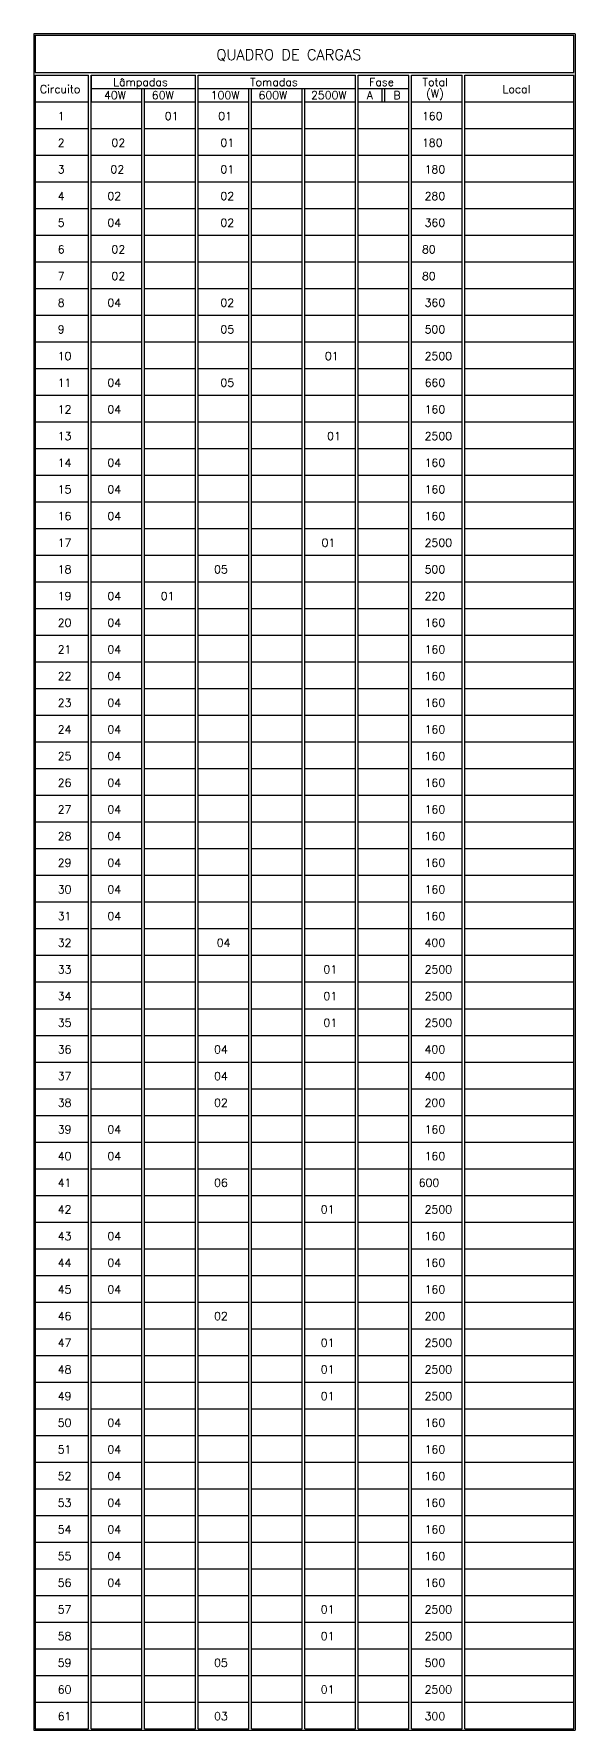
# Model space of a CAD drawing. Header units: millimetres. Extents: x 820 to 987, y 393 to 526.
# Drawn here: x 946.83 to 956.97, y 469.19 to 500.99 of the extents above; entities that cross this region are included whole.
import ezdxf

# ---------------------------------------------------------------- set-up
doc = ezdxf.new("R2010")
doc.units = ezdxf.units.MM
for name, color, linetype in [('can 03', 3, 'Continuous'), ('can01', 1, 'Continuous'), ('can02', 2, 'Continuous')]:
    doc.layers.add(name, color=color, linetype=linetype)
doc.styles.add('ROMANS', font='romans', dxfattribs={"height": 0.18})

msp = doc.modelspace()

# ---------------------------------------------------------------- linework, layer by layer
at = {"layer": 'can01'}
for p, q in [((946.831, 500.992), (946.831, 469.192)), ((956.972, 500.992), (946.831, 500.992)), ((946.856, 500.967), (956.947, 500.967)), ((946.856, 500.967), (946.856, 500.267)), ((956.947, 500.267), (956.947, 500.967)), ((956.972, 500.992), (956.972, 469.192)), ((946.856, 500.267), (952.136, 500.267)), ((946.856, 500.267), (956.947, 500.267)), ((946.856, 500.217), (946.856, 469.217)), ((946.856, 500.217), (947.856, 500.217)), ((947.856, 498.217), (947.856, 500.217)), ((947.906, 500.217), (947.906, 499.717)), ((947.906, 498.217), (947.906, 500.217)), ((947.906, 500.217), (949.856, 500.217)), ((949.856, 469.217), (949.856, 500.217)), ((949.906, 469.217), (949.906, 500.217)), ((949.906, 500.217), (952.136, 500.217)), ((951.906, 500.217), (952.856, 500.217)), ((952.856, 469.217), (952.856, 500.217)), ((952.906, 469.217), (952.906, 500.217)), ((952.906, 500.217), (953.856, 500.217)), ((953.856, 497.717), (953.856, 500.217)), ((953.906, 469.217), (953.906, 500.217)), ((953.906, 500.217), (954.856, 500.217)), ((954.856, 469.217), (954.856, 500.217)), ((954.906, 469.217), (954.906, 500.217)), ((954.906, 500.217), (956.947, 500.217)), ((956.947, 469.217), (956.947, 500.217)), ((947.906, 499.967), (949.856, 499.967)), ((948.856, 469.217), (948.856, 499.967)), ((948.906, 469.217), (948.906, 499.967)), ((949.906, 499.967), (952.856, 499.967)), ((950.856, 469.217), (950.856, 499.967)), ((950.906, 469.217), (950.906, 499.967)), ((951.856, 469.217), (951.856, 499.967)), ((951.906, 469.217), (951.906, 499.967)), ((952.906, 499.967), (953.856, 499.967)), ((953.356, 499.717), (953.356, 499.967)), ((953.406, 499.717), (953.406, 499.967)), ((946.856, 499.717), (947.856, 499.717)), ((947.856, 469.217), (947.856, 499.717)), ((947.906, 469.217), (947.906, 499.717)), ((947.906, 499.717), (948.856, 499.717)), ((948.906, 499.717), (949.856, 499.717)), ((949.906, 499.717), (950.856, 499.717)), ((950.906, 499.717), (951.856, 499.717)), ((951.856, 498.217), (951.856, 499.717)), ((951.906, 498.217), (951.906, 499.717)), ((951.906, 499.717), (952.136, 499.717)), ((951.906, 499.717), (952.856, 499.717)), ((952.906, 499.717), (953.856, 499.717)), ((953.906, 499.717), (954.856, 499.717)), ((954.906, 499.717), (956.947, 499.717)), ((946.856, 499.217), (947.856, 499.217)), ((947.906, 499.217), (948.856, 499.217)), ((948.906, 499.217), (949.856, 499.217)), ((949.906, 499.217), (950.856, 499.217)), ((950.906, 499.217), (951.856, 499.217)), ((951.906, 499.217), (952.136, 499.217)), ((951.906, 499.217), (952.856, 499.217)), ((952.906, 499.217), (953.856, 499.217)), ((953.906, 499.217), (954.856, 499.217)), ((954.906, 499.217), (956.947, 499.217)), ((946.856, 498.717), (947.856, 498.717)), ((947.906, 498.717), (948.856, 498.717)), ((948.906, 498.717), (949.856, 498.717)), ((949.906, 498.717), (950.856, 498.717)), ((950.906, 498.717), (951.856, 498.717)), ((951.906, 498.717), (952.136, 498.717)), ((951.906, 498.717), (952.856, 498.717)), ((952.906, 498.717), (953.856, 498.717)), ((953.906, 498.717), (954.856, 498.717)), ((954.906, 498.717), (956.947, 498.717)), ((946.856, 498.217), (947.856, 498.217)), ((947.906, 498.217), (948.856, 498.217)), ((948.906, 498.217), (949.856, 498.217)), ((949.906, 498.217), (950.856, 498.217)), ((950.906, 498.217), (951.856, 498.217)), ((951.906, 498.217), (952.136, 498.217)), ((951.906, 498.217), (952.856, 498.217)), ((952.906, 498.217), (953.856, 498.217)), ((953.906, 498.217), (954.856, 498.217)), ((954.906, 498.217), (956.947, 498.217)), ((946.856, 497.717), (947.856, 497.717)), ((947.906, 497.717), (948.856, 497.717)), ((948.906, 497.717), (949.856, 497.717)), ((949.906, 497.717), (950.856, 497.717)), ((950.906, 497.717), (951.856, 497.717)), ((951.906, 497.717), (952.856, 497.717)), ((952.906, 497.717), (953.856, 497.717)), ((953.856, 469.217), (953.856, 497.717)), ((953.906, 497.717), (954.856, 497.717)), ((954.906, 497.717), (956.947, 497.717)), ((946.856, 497.217), (947.856, 497.217)), ((947.906, 497.217), (948.856, 497.217)), ((948.906, 497.217), (949.856, 497.217)), ((949.906, 497.217), (950.856, 497.217)), ((950.906, 497.217), (951.856, 497.217)), ((951.906, 497.217), (952.856, 497.217)), ((952.906, 497.217), (953.856, 497.217)), ((953.906, 497.217), (954.856, 497.217)), ((954.906, 497.217), (956.947, 497.217)), ((954.906, 497.217), (956.947, 497.217)), ((946.856, 496.717), (947.856, 496.717)), ((947.906, 496.717), (948.856, 496.717)), ((948.906, 496.717), (949.856, 496.717)), ((949.906, 496.717), (950.856, 496.717)), ((950.906, 496.717), (951.856, 496.717)), ((951.906, 496.717), (952.856, 496.717)), ((952.906, 496.717), (953.856, 496.717)), ((953.906, 496.717), (954.856, 496.717)), ((954.906, 496.717), (956.947, 496.717)), ((946.856, 496.217), (947.856, 496.217)), ((947.906, 496.217), (948.856, 496.217)), ((948.906, 496.217), (949.856, 496.217)), ((949.906, 496.217), (950.856, 496.217)), ((950.906, 496.217), (951.856, 496.217)), ((951.906, 496.217), (952.856, 496.217)), ((952.906, 496.217), (953.856, 496.217)), ((953.906, 496.217), (954.856, 496.217)), ((954.906, 496.217), (956.947, 496.217)), ((946.856, 495.717), (947.856, 495.717)), ((947.906, 495.717), (948.856, 495.717)), ((948.906, 495.717), (949.856, 495.717)), ((949.906, 495.717), (950.856, 495.717)), ((950.906, 495.717), (951.856, 495.717)), ((951.906, 495.717), (952.856, 495.717)), ((952.906, 495.717), (953.856, 495.717)), ((953.906, 495.717), (954.856, 495.717)), ((954.906, 495.717), (956.947, 495.717)), ((946.856, 495.217), (947.856, 495.217)), ((947.906, 495.217), (948.856, 495.217)), ((948.906, 495.217), (949.856, 495.217)), ((949.906, 495.217), (950.856, 495.217)), ((950.906, 495.217), (951.856, 495.217)), ((951.906, 495.217), (952.856, 495.217)), ((952.906, 495.217), (953.856, 495.217)), ((953.906, 495.217), (954.856, 495.217)), ((954.906, 495.217), (956.947, 495.217)), ((946.856, 494.717), (947.856, 494.717)), ((947.906, 494.717), (948.856, 494.717)), ((948.906, 494.717), (949.856, 494.717)), ((949.906, 494.717), (950.856, 494.717)), ((950.906, 494.717), (951.856, 494.717)), ((951.906, 494.717), (952.856, 494.717)), ((952.906, 494.717), (953.856, 494.717)), ((953.906, 494.717), (954.856, 494.717)), ((954.906, 494.717), (956.947, 494.717)), ((946.856, 494.217), (947.856, 494.217)), ((947.906, 494.217), (948.856, 494.217)), ((948.906, 494.217), (949.856, 494.217)), ((949.906, 494.217), (950.856, 494.217)), ((950.906, 494.217), (951.856, 494.217)), ((951.906, 494.217), (952.856, 494.217)), ((952.906, 494.217), (953.856, 494.217)), ((953.906, 494.217), (954.856, 494.217)), ((954.906, 494.217), (956.947, 494.217)), ((946.856, 493.717), (947.856, 493.717)), ((947.906, 493.717), (948.856, 493.717)), ((948.906, 493.717), (949.856, 493.717)), ((949.906, 493.717), (950.856, 493.717)), ((950.906, 493.717), (951.856, 493.717)), ((951.906, 493.717), (952.856, 493.717)), ((952.906, 493.717), (953.856, 493.717)), ((953.906, 493.717), (954.856, 493.717)), ((954.906, 493.717), (956.947, 493.717)), ((946.856, 493.217), (947.856, 493.217)), ((947.906, 493.217), (948.856, 493.217)), ((948.906, 493.217), (949.856, 493.217)), ((949.906, 493.217), (950.856, 493.217)), ((950.906, 493.217), (951.856, 493.217)), ((951.906, 493.217), (952.856, 493.217)), ((952.906, 493.217), (953.856, 493.217)), ((953.906, 493.217), (954.856, 493.217)), ((954.906, 493.217), (956.947, 493.217)), ((946.856, 492.717), (947.856, 492.717)), ((947.906, 492.717), (948.856, 492.717)), ((948.906, 492.717), (949.856, 492.717)), ((949.906, 492.717), (950.856, 492.717)), ((950.906, 492.717), (951.856, 492.717)), ((951.906, 492.717), (952.856, 492.717)), ((952.906, 492.717), (953.856, 492.717)), ((953.906, 492.717), (954.856, 492.717)), ((954.906, 492.717), (956.947, 492.717)), ((946.856, 492.217), (947.856, 492.217)), ((947.906, 492.217), (948.856, 492.217)), ((948.906, 492.217), (949.856, 492.217)), ((949.906, 492.217), (950.856, 492.217)), ((950.906, 492.217), (951.856, 492.217)), ((951.906, 492.217), (952.856, 492.217)), ((952.906, 492.217), (953.856, 492.217)), ((953.906, 492.217), (954.856, 492.217)), ((954.906, 492.217), (956.947, 492.217)), ((946.856, 491.717), (947.856, 491.717)), ((947.906, 491.717), (948.856, 491.717)), ((948.906, 491.717), (949.856, 491.717)), ((949.906, 491.717), (950.856, 491.717)), ((950.906, 491.717), (951.856, 491.717)), ((951.906, 491.717), (952.856, 491.717)), ((952.906, 491.717), (953.856, 491.717)), ((953.906, 491.717), (954.856, 491.717)), ((954.906, 491.717), (956.947, 491.717)), ((946.856, 491.217), (947.856, 491.217)), ((947.906, 491.217), (948.856, 491.217)), ((948.906, 491.217), (949.856, 491.217)), ((949.906, 491.217), (950.856, 491.217)), ((950.906, 491.217), (951.856, 491.217)), ((951.906, 491.217), (952.856, 491.217)), ((952.906, 491.217), (953.856, 491.217)), ((953.906, 491.217), (954.856, 491.217)), ((954.906, 491.217), (956.947, 491.217)), ((946.856, 490.717), (947.856, 490.717)), ((947.906, 490.717), (948.856, 490.717)), ((948.906, 490.717), (949.856, 490.717)), ((949.906, 490.717), (950.856, 490.717)), ((950.906, 490.717), (951.856, 490.717)), ((951.906, 490.717), (952.856, 490.717)), ((952.906, 490.717), (953.856, 490.717)), ((953.906, 490.717), (954.856, 490.717)), ((954.906, 490.717), (956.947, 490.717)), ((946.856, 490.217), (947.856, 490.217)), ((947.906, 490.217), (948.856, 490.217)), ((948.906, 490.217), (949.856, 490.217)), ((949.906, 490.217), (950.856, 490.217)), ((950.906, 490.217), (951.856, 490.217)), ((951.906, 490.217), (952.856, 490.217)), ((952.906, 490.217), (953.856, 490.217)), ((953.906, 490.217), (954.856, 490.217)), ((954.906, 490.217), (956.947, 490.217)), ((946.856, 489.717), (947.856, 489.717)), ((947.906, 489.717), (948.856, 489.717)), ((948.906, 489.717), (949.856, 489.717)), ((949.906, 489.717), (950.856, 489.717)), ((950.906, 489.717), (951.856, 489.717)), ((951.906, 489.717), (952.856, 489.717)), ((952.906, 489.717), (953.856, 489.717)), ((953.906, 489.717), (954.856, 489.717)), ((954.906, 489.717), (956.947, 489.717)), ((946.856, 489.217), (947.856, 489.217)), ((947.906, 489.217), (948.856, 489.217)), ((948.906, 489.217), (949.856, 489.217)), ((949.906, 489.217), (950.856, 489.217)), ((950.906, 489.217), (951.856, 489.217)), ((951.906, 489.217), (952.856, 489.217)), ((952.906, 489.217), (953.856, 489.217)), ((953.906, 489.217), (954.856, 489.217)), ((954.906, 489.217), (956.947, 489.217)), ((946.856, 488.717), (947.856, 488.717)), ((947.906, 488.717), (948.856, 488.717)), ((948.906, 488.717), (949.856, 488.717)), ((949.906, 488.717), (950.856, 488.717)), ((950.906, 488.717), (951.856, 488.717)), ((951.906, 488.717), (952.856, 488.717)), ((952.906, 488.717), (953.856, 488.717)), ((953.906, 488.717), (954.856, 488.717)), ((954.906, 488.717), (956.947, 488.717)), ((946.856, 488.217), (947.856, 488.217)), ((947.906, 488.217), (948.856, 488.217)), ((948.906, 488.217), (949.856, 488.217)), ((949.906, 488.217), (950.856, 488.217)), ((950.906, 488.217), (951.856, 488.217)), ((951.906, 488.217), (952.856, 488.217)), ((952.906, 488.217), (953.856, 488.217)), ((953.906, 488.217), (954.856, 488.217)), ((954.906, 488.217), (956.947, 488.217)), ((946.856, 487.717), (947.856, 487.717)), ((947.906, 487.717), (948.856, 487.717)), ((948.906, 487.717), (949.856, 487.717)), ((949.906, 487.717), (950.856, 487.717)), ((950.906, 487.717), (951.856, 487.717)), ((951.906, 487.717), (952.856, 487.717)), ((952.906, 487.717), (953.856, 487.717)), ((953.906, 487.717), (954.856, 487.717)), ((954.906, 487.717), (956.947, 487.717)), ((946.856, 487.217), (947.856, 487.217)), ((947.906, 487.217), (948.856, 487.217)), ((948.906, 487.217), (949.856, 487.217)), ((949.906, 487.217), (950.856, 487.217)), ((950.906, 487.217), (951.856, 487.217)), ((951.906, 487.217), (952.856, 487.217)), ((952.906, 487.217), (953.856, 487.217)), ((953.906, 487.217), (954.856, 487.217)), ((954.906, 487.217), (956.947, 487.217)), ((946.856, 486.717), (947.856, 486.717)), ((947.906, 486.717), (948.856, 486.717)), ((948.906, 486.717), (949.856, 486.717)), ((949.906, 486.717), (950.856, 486.717)), ((950.906, 486.717), (951.856, 486.717)), ((951.906, 486.717), (952.856, 486.717)), ((952.906, 486.717), (953.856, 486.717)), ((953.906, 486.717), (954.856, 486.717)), ((954.906, 486.717), (956.947, 486.717)), ((946.856, 486.217), (947.856, 486.217)), ((947.906, 486.217), (948.856, 486.217)), ((948.906, 486.217), (949.856, 486.217)), ((949.906, 486.217), (950.856, 486.217)), ((950.906, 486.217), (951.856, 486.217)), ((951.906, 486.217), (952.856, 486.217)), ((952.906, 486.217), (953.856, 486.217)), ((953.906, 486.217), (954.856, 486.217)), ((954.906, 486.217), (956.947, 486.217)), ((946.856, 485.717), (947.856, 485.717)), ((947.906, 485.717), (948.856, 485.717)), ((948.906, 485.717), (949.856, 485.717)), ((949.906, 485.717), (950.856, 485.717)), ((950.906, 485.717), (951.856, 485.717)), ((951.906, 485.717), (952.856, 485.717)), ((952.906, 485.717), (953.856, 485.717)), ((953.906, 485.717), (954.856, 485.717)), ((954.906, 485.717), (956.947, 485.717)), ((946.856, 485.217), (947.856, 485.217)), ((947.906, 485.217), (948.856, 485.217)), ((948.906, 485.217), (949.856, 485.217)), ((949.906, 485.217), (950.856, 485.217)), ((950.906, 485.217), (951.856, 485.217)), ((951.906, 485.217), (952.856, 485.217)), ((952.906, 485.217), (953.856, 485.217)), ((953.906, 485.217), (954.856, 485.217)), ((954.906, 485.217), (956.947, 485.217)), ((946.856, 484.717), (947.856, 484.717)), ((947.906, 484.717), (948.856, 484.717)), ((948.906, 484.717), (949.856, 484.717)), ((949.906, 484.717), (950.856, 484.717)), ((950.906, 484.717), (951.856, 484.717)), ((951.906, 484.717), (952.856, 484.717)), ((952.906, 484.717), (953.856, 484.717)), ((953.906, 484.717), (954.856, 484.717)), ((954.906, 484.717), (956.947, 484.717)), ((946.856, 484.217), (947.856, 484.217)), ((947.906, 484.217), (948.856, 484.217)), ((948.906, 484.217), (949.856, 484.217)), ((949.906, 484.217), (950.856, 484.217)), ((950.906, 484.217), (951.856, 484.217)), ((951.906, 484.217), (952.856, 484.217)), ((952.906, 484.217), (953.856, 484.217)), ((953.856, 484.217), (954.856, 484.217)), ((954.906, 484.217), (956.947, 484.217)), ((946.856, 483.717), (947.856, 483.717)), ((947.906, 483.717), (948.856, 483.717)), ((948.906, 483.717), (949.856, 483.717)), ((949.906, 483.717), (950.856, 483.717)), ((950.906, 483.717), (951.856, 483.717)), ((951.906, 483.717), (952.856, 483.717)), ((952.906, 483.717), (953.856, 483.717)), ((953.906, 483.717), (954.856, 483.717)), ((954.906, 483.717), (956.947, 483.717)), ((946.856, 483.217), (947.856, 483.217)), ((947.906, 483.217), (948.856, 483.217)), ((948.906, 483.217), (949.856, 483.217)), ((949.906, 483.217), (950.856, 483.217)), ((950.906, 483.217), (951.856, 483.217)), ((951.906, 483.217), (952.856, 483.217)), ((952.906, 483.217), (953.856, 483.217)), ((953.906, 483.217), (954.856, 483.217)), ((954.906, 483.217), (956.947, 483.217)), ((946.856, 482.717), (947.856, 482.717)), ((947.906, 482.717), (948.856, 482.717)), ((948.906, 482.717), (949.856, 482.717)), ((949.906, 482.717), (950.856, 482.717)), ((950.906, 482.717), (951.856, 482.717)), ((951.906, 482.717), (952.856, 482.717)), ((952.906, 482.717), (953.856, 482.717)), ((953.906, 482.717), (954.856, 482.717)), ((954.906, 482.717), (956.947, 482.717)), ((946.856, 482.217), (947.856, 482.217)), ((947.906, 482.217), (948.856, 482.217)), ((948.906, 482.217), (949.856, 482.217)), ((949.906, 482.217), (950.856, 482.217)), ((950.906, 482.217), (951.856, 482.217)), ((951.906, 482.217), (952.856, 482.217)), ((952.906, 482.217), (953.856, 482.217)), ((953.906, 482.217), (954.856, 482.217)), ((954.906, 482.217), (956.947, 482.217)), ((946.856, 481.717), (947.856, 481.717)), ((947.906, 481.717), (948.856, 481.717)), ((948.906, 481.717), (949.856, 481.717)), ((949.906, 481.717), (950.856, 481.717)), ((950.906, 481.717), (951.856, 481.717)), ((951.906, 481.717), (952.856, 481.717)), ((952.906, 481.717), (953.856, 481.717)), ((953.906, 481.717), (954.856, 481.717)), ((954.906, 481.717), (956.947, 481.717)), ((946.856, 481.217), (947.856, 481.217)), ((947.906, 481.217), (948.856, 481.217)), ((948.906, 481.217), (949.856, 481.217)), ((949.906, 481.217), (950.856, 481.217)), ((950.906, 481.217), (951.856, 481.217)), ((951.906, 481.217), (952.856, 481.217)), ((952.906, 481.217), (953.856, 481.217)), ((953.906, 481.217), (954.856, 481.217)), ((954.906, 481.217), (956.947, 481.217)), ((946.856, 480.717), (947.856, 480.717)), ((947.906, 480.717), (948.856, 480.717)), ((948.906, 480.717), (949.856, 480.717)), ((949.906, 480.717), (950.856, 480.717)), ((950.906, 480.717), (951.856, 480.717)), ((951.906, 480.717), (952.856, 480.717)), ((952.906, 480.717), (953.856, 480.717)), ((953.906, 480.717), (954.856, 480.717)), ((954.906, 480.717), (956.947, 480.717)), ((946.856, 480.217), (947.856, 480.217)), ((947.906, 480.217), (948.856, 480.217)), ((948.906, 480.217), (949.856, 480.217)), ((949.906, 480.217), (950.856, 480.217)), ((950.906, 480.217), (951.856, 480.217)), ((951.906, 480.217), (952.856, 480.217)), ((952.906, 480.217), (953.856, 480.217)), ((953.906, 480.217), (954.856, 480.217)), ((954.906, 480.217), (956.947, 480.217)), ((946.856, 479.717), (947.856, 479.717)), ((947.906, 479.717), (948.856, 479.717)), ((948.906, 479.717), (949.856, 479.717)), ((949.906, 479.717), (950.856, 479.717)), ((950.906, 479.717), (951.856, 479.717)), ((951.906, 479.717), (952.856, 479.717)), ((952.906, 479.717), (953.856, 479.717)), ((953.856, 479.717), (954.856, 479.717)), ((954.906, 479.717), (956.947, 479.717)), ((946.856, 479.217), (947.856, 479.217)), ((947.906, 479.217), (948.856, 479.217)), ((948.906, 479.217), (949.856, 479.217)), ((949.906, 479.217), (950.856, 479.217)), ((950.906, 479.217), (951.856, 479.217)), ((951.906, 479.217), (952.856, 479.217)), ((952.906, 479.217), (953.856, 479.217)), ((953.906, 479.217), (954.856, 479.217)), ((954.906, 479.217), (956.947, 479.217)), ((946.856, 478.717), (947.856, 478.717)), ((947.906, 478.717), (948.856, 478.717)), ((948.906, 478.717), (949.856, 478.717)), ((949.906, 478.717), (950.856, 478.717)), ((950.906, 478.717), (951.856, 478.717)), ((951.906, 478.717), (952.856, 478.717)), ((952.906, 478.717), (953.856, 478.717)), ((953.906, 478.717), (954.856, 478.717)), ((954.906, 478.717), (956.947, 478.717)), ((946.856, 478.217), (947.856, 478.217)), ((947.906, 478.217), (948.856, 478.217)), ((948.906, 478.217), (949.856, 478.217)), ((949.906, 478.217), (950.856, 478.217)), ((950.906, 478.217), (951.856, 478.217)), ((951.906, 478.217), (952.856, 478.217)), ((952.906, 478.217), (953.856, 478.217)), ((953.906, 478.217), (954.856, 478.217)), ((954.906, 478.217), (956.947, 478.217)), ((946.856, 477.717), (947.856, 477.717)), ((947.906, 477.717), (948.856, 477.717)), ((948.906, 477.717), (949.856, 477.717)), ((949.906, 477.717), (950.856, 477.717)), ((950.906, 477.717), (951.856, 477.717)), ((951.906, 477.717), (952.856, 477.717)), ((952.906, 477.717), (953.856, 477.717)), ((953.906, 477.717), (954.856, 477.717)), ((954.906, 477.717), (956.947, 477.717)), ((946.856, 477.217), (947.856, 477.217)), ((947.906, 477.217), (948.856, 477.217)), ((948.906, 477.217), (949.856, 477.217)), ((949.906, 477.217), (950.856, 477.217)), ((950.906, 477.217), (951.856, 477.217)), ((951.906, 477.217), (952.856, 477.217)), ((952.906, 477.217), (953.856, 477.217)), ((953.906, 477.217), (954.856, 477.217)), ((954.906, 477.217), (956.947, 477.217)), ((946.856, 476.717), (947.856, 476.717)), ((947.906, 476.717), (948.856, 476.717)), ((948.906, 476.717), (949.856, 476.717)), ((949.906, 476.717), (950.856, 476.717)), ((950.906, 476.717), (951.856, 476.717)), ((951.906, 476.717), (952.856, 476.717)), ((952.906, 476.717), (953.856, 476.717)), ((953.906, 476.717), (954.856, 476.717)), ((954.906, 476.717), (956.947, 476.717)), ((946.856, 476.217), (947.856, 476.217)), ((947.906, 476.217), (948.856, 476.217)), ((948.906, 476.217), (949.856, 476.217)), ((949.906, 476.217), (950.856, 476.217)), ((950.906, 476.217), (951.856, 476.217)), ((951.906, 476.217), (952.856, 476.217)), ((952.906, 476.217), (953.856, 476.217)), ((953.906, 476.217), (954.856, 476.217)), ((954.906, 476.217), (956.947, 476.217)), ((946.856, 475.717), (947.856, 475.717)), ((947.906, 475.717), (948.856, 475.717)), ((948.906, 475.717), (949.856, 475.717)), ((949.906, 475.717), (950.856, 475.717)), ((950.906, 475.717), (951.856, 475.717)), ((951.906, 475.717), (952.856, 475.717)), ((952.906, 475.717), (953.856, 475.717)), ((953.906, 475.717), (954.856, 475.717)), ((954.906, 475.717), (956.947, 475.717)), ((946.856, 475.217), (947.856, 475.217)), ((947.906, 475.217), (948.856, 475.217)), ((948.906, 475.217), (949.856, 475.217)), ((949.906, 475.217), (950.856, 475.217)), ((950.906, 475.217), (951.856, 475.217)), ((951.906, 475.217), (952.856, 475.217)), ((952.906, 475.217), (953.856, 475.217)), ((953.906, 475.217), (954.856, 475.217)), ((954.906, 475.217), (956.947, 475.217)), ((946.856, 474.717), (947.856, 474.717)), ((947.906, 474.717), (948.856, 474.717)), ((948.906, 474.717), (949.856, 474.717)), ((949.906, 474.717), (950.856, 474.717)), ((950.906, 474.717), (951.856, 474.717)), ((951.906, 474.717), (952.856, 474.717)), ((952.906, 474.717), (953.856, 474.717)), ((953.906, 474.717), (954.856, 474.717)), ((954.906, 474.717), (956.947, 474.717)), ((946.856, 474.217), (947.856, 474.217)), ((947.906, 474.217), (948.856, 474.217)), ((948.906, 474.217), (949.856, 474.217)), ((949.906, 474.217), (950.856, 474.217)), ((950.906, 474.217), (951.856, 474.217)), ((951.906, 474.217), (952.856, 474.217)), ((952.906, 474.217), (953.856, 474.217)), ((953.906, 474.217), (954.856, 474.217)), ((954.906, 474.217), (956.947, 474.217)), ((946.856, 473.717), (947.856, 473.717)), ((947.906, 473.717), (948.856, 473.717)), ((948.906, 473.717), (949.856, 473.717)), ((949.906, 473.717), (950.856, 473.717)), ((950.906, 473.717), (951.856, 473.717)), ((951.906, 473.717), (952.856, 473.717)), ((952.906, 473.717), (953.856, 473.717)), ((953.906, 473.717), (954.856, 473.717)), ((954.906, 473.717), (956.947, 473.717)), ((946.856, 473.217), (947.856, 473.217)), ((947.906, 473.217), (948.856, 473.217)), ((948.906, 473.217), (949.856, 473.217)), ((949.906, 473.217), (950.856, 473.217)), ((950.906, 473.217), (951.856, 473.217)), ((951.906, 473.217), (952.856, 473.217)), ((952.906, 473.217), (953.856, 473.217)), ((953.906, 473.217), (954.856, 473.217)), ((954.906, 473.217), (956.947, 473.217)), ((946.856, 472.717), (947.856, 472.717)), ((947.906, 472.717), (948.856, 472.717)), ((948.906, 472.717), (949.856, 472.717)), ((949.906, 472.717), (950.856, 472.717)), ((950.906, 472.717), (951.856, 472.717)), ((951.906, 472.717), (952.856, 472.717)), ((952.906, 472.717), (953.856, 472.717)), ((953.906, 472.717), (954.856, 472.717)), ((954.906, 472.717), (956.947, 472.717)), ((946.856, 472.217), (947.856, 472.217)), ((947.906, 472.217), (948.856, 472.217)), ((948.906, 472.217), (949.856, 472.217)), ((949.906, 472.217), (950.856, 472.217)), ((950.906, 472.217), (951.856, 472.217)), ((951.906, 472.217), (952.856, 472.217)), ((952.906, 472.217), (953.856, 472.217)), ((953.906, 472.217), (954.856, 472.217)), ((954.906, 472.217), (956.947, 472.217)), ((946.856, 471.717), (947.856, 471.717)), ((947.906, 471.717), (948.856, 471.717)), ((948.906, 471.717), (949.856, 471.717)), ((949.906, 471.717), (950.856, 471.717)), ((950.906, 471.717), (951.856, 471.717)), ((951.906, 471.717), (952.856, 471.717)), ((952.906, 471.717), (953.856, 471.717)), ((953.906, 471.717), (954.856, 471.717)), ((954.906, 471.717), (956.947, 471.717)), ((946.856, 471.217), (947.856, 471.217)), ((947.906, 471.217), (948.856, 471.217)), ((948.906, 471.217), (949.856, 471.217)), ((949.906, 471.217), (950.856, 471.217)), ((950.906, 471.217), (951.856, 471.217)), ((951.906, 471.217), (952.856, 471.217)), ((952.906, 471.217), (953.856, 471.217)), ((953.906, 471.217), (954.856, 471.217)), ((954.906, 471.217), (956.947, 471.217)), ((946.856, 470.717), (947.856, 470.717)), ((947.906, 470.717), (948.856, 470.717)), ((948.906, 470.717), (949.856, 470.717)), ((949.906, 470.717), (950.856, 470.717)), ((950.906, 470.717), (951.856, 470.717)), ((951.906, 470.717), (952.856, 470.717)), ((952.906, 470.717), (953.856, 470.717)), ((953.906, 470.717), (954.856, 470.717)), ((954.906, 470.717), (956.947, 470.717)), ((946.856, 470.217), (947.856, 470.217)), ((947.906, 470.217), (948.856, 470.217)), ((948.906, 470.217), (949.856, 470.217)), ((949.906, 470.217), (950.856, 470.217)), ((950.906, 470.217), (951.856, 470.217)), ((951.906, 470.217), (952.856, 470.217)), ((952.906, 470.217), (953.856, 470.217)), ((953.906, 470.217), (954.856, 470.217)), ((954.906, 470.217), (956.947, 470.217)), ((946.856, 469.717), (947.856, 469.717)), ((947.906, 469.717), (948.856, 469.717)), ((948.906, 469.717), (949.856, 469.717)), ((949.906, 469.717), (950.856, 469.717)), ((950.906, 469.717), (951.856, 469.717)), ((951.906, 469.717), (952.856, 469.717)), ((952.906, 469.717), (953.856, 469.717)), ((953.906, 469.717), (954.856, 469.717)), ((954.906, 469.717), (956.947, 469.717)), ((946.831, 469.192), (956.972, 469.192)), ((946.856, 469.217), (947.856, 469.217)), ((947.906, 469.217), (948.856, 469.217)), ((948.906, 469.217), (949.856, 469.217)), ((949.906, 469.217), (950.856, 469.217)), ((950.906, 469.217), (951.856, 469.217)), ((951.906, 469.217), (952.856, 469.217)), ((952.906, 469.217), (953.856, 469.217)), ((953.906, 469.217), (954.856, 469.217)), ((954.906, 469.217), (956.947, 469.217))]:
    msp.add_line(p, q, dxfattribs=at)

# ---------------------------------------------------------------- texts
at = {"layer": 'can 03', "style": 'ROMANS'}
msp.add_text('QUADRO DE CARGAS', height=0.2, dxfattribs=at).set_placement((950.25, 500.502))
at = {"layer": 'can02', "style": 'ROMANS'}
for s, p in [('Circuito', (946.943, 499.882)), ('40W', (948.144, 499.769)), ('Lâmpadas', (948.317, 500.015)), ('60W', (949.04, 499.769)), ('100W', (950.144, 499.769)), ('Tomadas', (950.881, 500.015)), ('600W', (951.04, 499.769)), ('2500W', (952.023, 499.769)), ('A', (953.069, 499.766)), ('Fase', (953.113, 500.015)), ('B', (953.569, 499.766)), ('Total', (954.113, 500.015)), ('(W)', (954.179, 499.797)), ('Local', (955.614, 499.882)), ('1', (947.276, 499.378)), ('01', (949.284, 499.378)), ('01', (950.284, 499.378)), ('160', (954.103, 499.378)), ('2', (947.276, 498.878)), ('02', (948.284, 498.878)), ('01', (950.326, 498.878)), ('180', (954.103, 498.878)), ('3', (947.276, 498.378)), ('02', (948.265, 498.378)), ('01', (950.326, 498.378)), ('180', (954.153, 498.378)), ('4', (947.276, 497.878)), ('02', (948.207, 497.878)), ('02', (950.326, 497.878)), ('280', (954.153, 497.878)), ('5', (947.276, 497.378)), ('04', (948.207, 497.378)), ('02', (950.326, 497.378)), ('360', (954.153, 497.378)), ('6', (947.276, 496.878)), ('02', (948.284, 496.878)), ('80', (954.103, 496.878)), ('7', (947.276, 496.378)), ('02', (948.284, 496.378)), ('80', (954.103, 496.378)), ('8', (947.276, 495.878)), ('04', (948.207, 495.878)), ('02', (950.326, 495.878)), ('360', (954.153, 495.878)), ('9', (947.276, 495.378)), ('05', (950.326, 495.378)), ('500', (954.153, 495.378)), ('10', (947.276, 494.878)), ('01', (952.284, 494.878)), ('2500', (954.153, 494.878)), ('11', (947.276, 494.378)), ('04', (948.207, 494.378)), ('05', (950.326, 494.378)), ('660', (954.153, 494.378)), ('12', (947.276, 493.878)), ('04', (948.207, 493.878)), ('160', (954.153, 493.878)), ('13', (947.276, 493.378)), ('01', (952.326, 493.378)), ('2500', (954.153, 493.378)), ('14', (947.276, 492.878)), ('04', (948.207, 492.878)), ('160', (954.153, 492.878)), ('15', (947.276, 492.378)), ('04', (948.207, 492.378)), ('160', (954.153, 492.378)), ('16', (947.276, 491.878)), ('04', (948.207, 491.878)), ('160', (954.153, 491.878)), ('17', (947.276, 491.378)), ('01', (952.222, 491.378)), ('2500', (954.153, 491.378)), ('18', (947.276, 490.878)), ('05', (950.207, 490.878)), ('500', (954.153, 490.878)), ('19', (947.276, 490.378)), ('04', (948.207, 490.378)), ('01', (949.207, 490.378)), ('220', (954.153, 490.378)), ('20', (947.276, 489.878)), ('04', (948.207, 489.878)), ('160', (954.153, 489.878)), ('21', (947.276, 489.378)), ('04', (948.207, 489.378)), ('160', (954.153, 489.378)), ('22', (947.276, 488.878)), ('04', (948.207, 488.878)), ('160', (954.153, 488.878)), ('23', (947.276, 488.378)), ('04', (948.207, 488.378)), ('160', (954.153, 488.378)), ('24', (947.276, 487.878)), ('04', (948.207, 487.878)), ('160', (954.153, 487.878)), ('25', (947.276, 487.378)), ('04', (948.207, 487.378)), ('160', (954.153, 487.378)), ('26', (947.276, 486.878)), ('04', (948.207, 486.878)), ('160', (954.153, 486.878)), ('27', (947.276, 486.378)), ('04', (948.207, 486.378)), ('160', (954.153, 486.378)), ('28', (947.276, 485.878)), ('04', (948.207, 485.878)), ('160', (954.153, 485.878)), ('29', (947.276, 485.378)), ('04', (948.207, 485.378)), ('160', (954.153, 485.378)), ('30', (947.276, 484.878)), ('04', (948.207, 484.878)), ('160', (954.153, 484.878)), ('31', (947.276, 484.378)), ('04', (948.207, 484.378)), ('160', (954.153, 484.378)), ('32', (947.276, 483.878)), ('04', (950.257, 483.878)), ('400', (954.153, 483.878)), ('33', (947.276, 483.378)), ('01', (952.257, 483.378)), ('2500', (954.153, 483.378)), ('34', (947.276, 482.878)), ('01', (952.257, 482.878)), ('2500', (954.153, 482.878)), ('35', (947.276, 482.378)), ('01', (952.257, 482.378)), ('2500', (954.153, 482.378)), ('36', (947.276, 481.878)), ('04', (950.207, 481.878)), ('400', (954.153, 481.878)), ('37', (947.276, 481.378)), ('04', (950.207, 481.378)), ('400', (954.153, 481.378)), ('38', (947.276, 480.878)), ('02', (950.207, 480.878)), ('200', (954.153, 480.878)), ('39', (947.276, 480.378)), ('04', (948.207, 480.378)), ('160', (954.153, 480.378)), ('40', (947.276, 479.878)), ('04', (948.207, 479.878)), ('160', (954.153, 479.878)), ('41', (947.276, 479.378)), ('06', (950.207, 479.378)), ('600', (954.041, 479.378)), ('42', (947.276, 478.878)), ('01', (952.207, 478.878)), ('2500', (954.153, 478.878)), ('43', (947.276, 478.378)), ('04', (948.207, 478.378)), ('160', (954.153, 478.378)), ('44', (947.276, 477.878)), ('04', (948.207, 477.878)), ('160', (954.153, 477.878)), ('45', (947.276, 477.378)), ('04', (948.207, 477.378)), ('160', (954.153, 477.378)), ('46', (947.276, 476.878)), ('02', (950.207, 476.878)), ('200', (954.153, 476.878)), ('47', (947.276, 476.378)), ('01', (952.207, 476.378)), ('2500', (954.153, 476.378)), ('48', (947.276, 475.878)), ('01', (952.207, 475.878)), ('2500', (954.153, 475.878)), ('49', (947.276, 475.378)), ('01', (952.207, 475.378)), ('2500', (954.153, 475.378)), ('50', (947.276, 474.878)), ('04', (948.207, 474.878)), ('160', (954.153, 474.878)), ('51', (947.276, 474.378)), ('04', (948.207, 474.378)), ('160', (954.153, 474.378)), ('52', (947.276, 473.878)), ('04', (948.207, 473.878)), ('160', (954.153, 473.878)), ('53', (947.276, 473.378)), ('04', (948.207, 473.378)), ('160', (954.153, 473.378)), ('54', (947.276, 472.878)), ('04', (948.207, 472.878)), ('160', (954.153, 472.878)), ('55', (947.276, 472.378)), ('04', (948.207, 472.378)), ('160', (954.153, 472.378)), ('56', (947.276, 471.878)), ('04', (948.207, 471.878)), ('160', (954.153, 471.878)), ('57', (947.276, 471.378)), ('01', (952.207, 471.378)), ('2500', (954.153, 471.378)), ('58', (947.276, 470.878)), ('01', (952.207, 470.878)), ('2500', (954.153, 470.878)), ('59', (947.276, 470.378)), ('05', (950.207, 470.378)), ('500', (954.153, 470.378)), ('60', (947.276, 469.878)), ('01', (952.207, 469.878)), ('2500', (954.153, 469.878)), ('61', (947.276, 469.378)), ('03', (950.207, 469.378)), ('300', (954.153, 469.378))]:
    msp.add_text(s, height=0.15, dxfattribs=at).set_placement(p)

doc.saveas('drawing.dxf')
